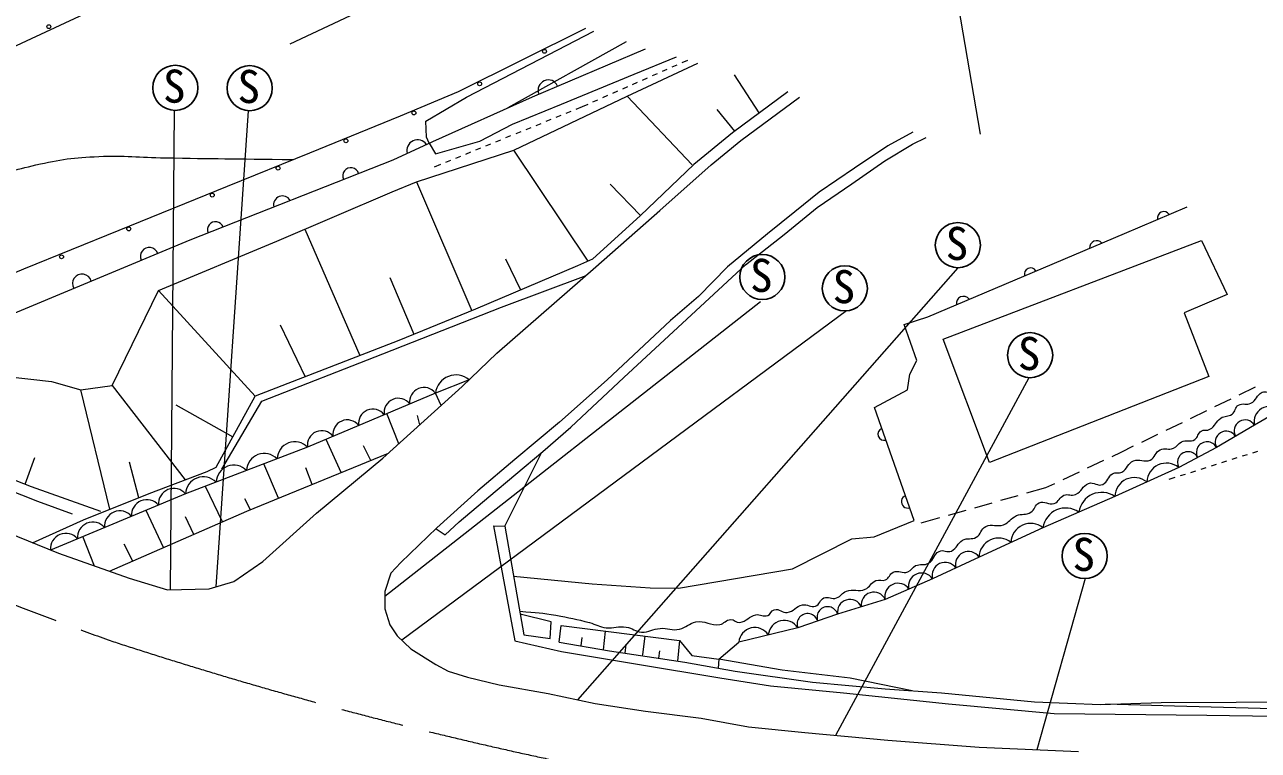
# Model space of a CAD drawing. Units: millimetres, scale not verified. Extents: x 40000 to 680000, y 20000 to 380000.
# Drawn here: x 336036 to 404368, y 271557 to 311766 of the extents above; entities that cross this region are included whole.
import ezdxf
from ezdxf.enums import TextEntityAlignment as Align

# ---------------------------------------------------------------- set-up
doc = ezdxf.new("R2010")
doc.units = ezdxf.units.MM
doc.header["$LTSCALE"] = 1000
doc.linetypes.add('CHAIN', pattern=[18.5, 12, -1.5, 3.5, -1.5])
for name, color, linetype, lineweight in [('M-BGD', 7, 'Continuous', 13), ('M-BMK', 2, 'CHAIN', 13), ('M-BMK-SRVR', 3, 'Continuous', 13)]:
    doc.layers.add(name, color=color, linetype=linetype, lineweight=lineweight)
doc.styles.add('ＭＳ ゴシック', font='')
doc.styles.get('ＭＳ ゴシック').set_extended_font_data('MS Gothic')

msp = doc.modelspace()

# ---------------------------------------------------------------- linework, layer by layer
at = {"layer": 'M-BGD'}
for p, q in [((350737, 310698), (356501, 313420)), ((360505, 307745), (367571, 311414)), ((369345, 310824), (362802, 307164)), ((371907, 309425), (372182, 309546)), ((372456, 309667), (372763, 309803)), ((370809, 308941), (371084, 309062)), ((371358, 309183), (371633, 309304)), ((376726, 306872), (375350, 308995)), ((369162, 308214), (369437, 308335)), ((369711, 308457), (369986, 308578)), ((370260, 308699), (370535, 308820)), ((367515, 307488), (367790, 307609)), ((368064, 307730), (368339, 307851)), ((368613, 307972), (368888, 308093)), ((373000, 304000), (369416, 307798)), ((344320, 307018), (344087, 280452)), ((348423, 307000), (346633, 280611)), ((366029, 306863), (366307, 306976)), ((366585, 307090), (366933, 307231)), ((366933, 307231), (367241, 307367)), ((375367, 305867), (374389, 307058)), ((364362, 306184), (364640, 306297)), ((364918, 306410), (365196, 306524)), ((365474, 306637), (365752, 306750)), ((362695, 305505), (362973, 305618)), ((363251, 305731), (363529, 305844)), ((363807, 305958), (364085, 306071)), ((361029, 304826), (361306, 304939)), ((361584, 305052), (361862, 305165)), ((362140, 305278), (362418, 305392)), ((367248, 298671), (363132, 304821)), ((359362, 304146), (359639, 304260)), ((359917, 304373), (360195, 304486)), ((360473, 304599), (360751, 304712)), ((358735, 303891), (359084, 304033)), ((357735, 303051), (360799, 295918)), ((370148, 301186), (368465, 302927)), ((351557, 300427), (354595, 293427)), ((324437, 291197), (345207, 299846)), ((362671, 298795), (363508, 297065)), ((387730, 298301), (366665, 274358)), ((356270, 297754), (357601, 294611)), ((343448, 297032), (348810, 291181)), ((376796, 296411), (355993, 280078)), ((381553, 295909), (356921, 277664)), ((350179, 295138), (351572, 292253)), ((391663, 292206), (380948, 272384)), ((340749, 284915), (339153, 291532)), ((340876, 291777), (344931, 286543)), ((359111, 290667), (358787, 291348)), ((403309, 291257), (404209, 291694)), ((344411, 290700), (347567, 288936)), ((401959, 290603), (402859, 291039)), ((356753, 288536), (356101, 290212)), ((357922, 289592), (357789, 290117)), ((399260, 289294), (400160, 289730)), ((400610, 289948), (401510, 290385)), ((397910, 288639), (398810, 289076)), ((353572, 286951), (352733, 288788)), ((355203, 287620), (354812, 288431)), ((396766, 288084), (397461, 288421)), ((336072, 286307), (336599, 287777)), ((396264, 287847), (396766, 288084)), ((402913, 287685), (403199, 287776)), ((403485, 287867), (403770, 287958)), ((404056, 288048), (404342, 288139)), ((342360, 285557), (341836, 287522)), ((350089, 285522), (349289, 287426)), ((351967, 286292), (351602, 287205)), ((394908, 287206), (395812, 287633)), ((400625, 286958), (400911, 287049)), ((401197, 287140), (401483, 287231)), ((401769, 287322), (402055, 287413)), ((402341, 287503), (402627, 287594)), ((392597, 286114), (393099, 286351)), ((393552, 286565), (394456, 286992)), ((399439, 286581), (399768, 286686)), ((400054, 286777), (400339, 286868)), ((346987, 284213), (346048, 286183)), ((390103, 285411), (391066, 285682)), ((391547, 285818), (392597, 286114)), ((348546, 284889), (348228, 285493)), ((388660, 285003), (389622, 285275)), ((343726, 282788), (342766, 284854)), ((345403, 283521), (344942, 284487)), ((385684, 284164), (386735, 284461)), ((387216, 284596), (388178, 284868)), ((339911, 281770), (339264, 283398)), ((342024, 282044), (341554, 282973)), ((394770, 281070), (392102, 271592)), ((368103, 277128), (368217, 278164)), ((366852, 277340), (366911, 277816)), ((374491, 276606), (375593, 277557)), ((369297, 276942), (369355, 277416)), ((371170, 276658), (371210, 277068))]:
    msp.add_line(p, q, dxfattribs=at)
for points in [[(309796, 298758), (328152, 307163), (345977, 315466)], [(321901, 292307), (329531, 295530), (335988, 298233), (341263, 300377), (347263, 302815), (351839, 304671), (356859, 306721), (360075, 308063), (367125, 311567)], [(345207, 299846), (356445, 304269), (358639, 305294), (364163, 307776), (370423, 310434)], [(327821, 289628), (329763, 290826), (331401, 291617), (335075, 292267), (337514, 291993), (339153, 291532), (340876, 291777), (343448, 297032), (350012, 299764), (356398, 302504), (357735, 303051), (363132, 304821), (369416, 307798), (373318, 309638)], [(358446, 305204), (358799, 304600), (361243, 305315), (363049, 306257), (365780, 307354), (369802, 309016), (372140, 309985)], [(378312, 308045), (375237, 305771), (373108, 304017), (370148, 301186), (367487, 298781), (366651, 298399), (361000, 296000), (356769, 294271), (348810, 291181)], [(352209, 284690), (355876, 287744), (360271, 291714), (362194, 293559), (365374, 296335), (367682, 298341), (371214, 301477), (374068, 304002), (375697, 305348), (378961, 307746)], [(358446, 305204), (358288, 305541), (358249, 306411), (360505, 307745)], [(385224, 305812), (383839, 305059), (381993, 303816), (380043, 302488), (378687, 301395), (377180, 300171), (374957, 298353), (373359, 296706), (371808, 295366), (368293, 292079), (365665, 289734), (363187, 287665), (361144, 285932), (358874, 283879), (356863, 281969), (356317, 281375), (355994, 280359), (355989, 279395), (356255, 278508), (356670, 277901), (357429, 277186), (358808, 276322), (359490, 275951), (360570, 275618), (362315, 275186), (365041, 274699), (367634, 274156), (370419, 273727), (373508, 273332), (376126, 272861), (379253, 272541), (383850, 272117), (388898, 271740), (394417, 271486)], [(358832, 283839), (359330, 283492), (360109, 284212), (361749, 285604), (364730, 288108), (366290, 289459), (369223, 292212), (373718, 296368), (375969, 298467), (378097, 300146), (379936, 301642), (381848, 302944), (383676, 304229), (385205, 305154), (385970, 305520)], [(292903, 305190), (299858, 300723), (303371, 298741), (308533, 295821), (310756, 294665), (313737, 293274), (316590, 291811), (319299, 290399), (323919, 288339), (329494, 285869), (335039, 283648), (337903, 282474), (341821, 281099), (343940, 280449), (346257, 280497), (347621, 280912), (349234, 282014), (352209, 284690)], [(363117, 281200), (367465, 280784), (370686, 280558), (372249, 280548), (378569, 281622), (381856, 283280), (383099, 283393), (385313, 284297), (383111, 290550), (384938, 291530), (385070, 292406), (385446, 293150), (384750, 295156), (386059, 295580), (392463, 298292), (396956, 300195), (400422, 301673)], [(346949, 287145), (349181, 290903), (355868, 293521), (362452, 296111), (367137, 297867)], [(360662, 292090), (358787, 291348), (351704, 288353), (344951, 285763), (337470, 282652)], [(346150, 287005), (346634, 287250), (348810, 291181)], [(406917, 291175), (404157, 289573), (402057, 288330), (399957, 287228), (396415, 285627), (392441, 283894), (388900, 282265), (386328, 281059), (383701, 279920), (381063, 279110), (378859, 278347), (375593, 277557)], [(324430, 290430), (327598, 289015), (334068, 286425), (336743, 285370), (338664, 284663)], [(324854, 290929), (327971, 289562), (331102, 288249), (336404, 286177), (340244, 284808)], [(340735, 281480), (348333, 284801), (356184, 288023)], [(362000, 284000), (362625, 283969), (364655, 288045)], [(336468, 283062), (339298, 284337), (342932, 285785), (346150, 287005)], [(362000, 284000), (363182, 277629), (365775, 277027), (369985, 276339), (374534, 275576), (377345, 275134), (381395, 274738), (387216, 274126), (393069, 273602), (401517, 273508), (409086, 273393)], [(362625, 283969), (363693, 277955), (365150, 277755), (365206, 278675), (363489, 279105)], [(365648, 277543), (365751, 278472), (372315, 277652), (372191, 276503)], [(365648, 277543), (368436, 277072), (372599, 276441), (375397, 275942), (379673, 275330), (383694, 274972), (386812, 274736), (391964, 274237), (395627, 274105), (398990, 274215), (403134, 274234), (407542, 274263)], [(370256, 276796), (370279, 276863), (370397, 277892)], [(372315, 277652), (372993, 276805), (374491, 276606)], [(385200, 274858), (381762, 275560), (378000, 276000), (374491, 276606), (374441, 276112)], [(415688, 274363), (411595, 274030), (405831, 273832), (399719, 274011), (395904, 274114)]]:
    msp.add_lwpolyline(points, dxfattribs=at)
msp.add_lwpolyline([(386913, 294347), (401219, 299799), (402650, 296813), (400259, 295797), (401625, 292274), (389477, 287501)], close=True, dxfattribs=at)
for centre in [(337374, 311654), (364829, 310291), (361236, 308487), (357595, 306876), (353831, 305332), (350072, 303813), (346428, 302324), (341803, 300450), (338079, 298903)]:
    msp.add_circle(centre, 108, dxfattribs=at)
at = {"layer": 'M-BGD', "lineweight": 25}
for centre in [(344377, 308267), (348502, 308248), (387727, 299551), (376894, 297782), (381466, 297156), (391728, 293454), (394753, 282320)]:
    msp.add_circle(centre, 1250, dxfattribs=at)
at = {"layer": 'M-BGD'}
for centre, radius, start, end in [((365041, 308138), 565, 23.9968, 202.01074), ((357805, 304790), 599, 34.95097, 195.1286), ((354104, 303387), 451, 16.83484, 206.13142), ((350314, 301787), 490, 29.0075, 193.95876), ((399133, 301062), 351, 32.42044, 193.7887), ((346608, 300400), 446, 21.26279, 201.70347), ((342939, 298928), 494, 19.78091, 205.43819), ((395415, 299407), 391, 41.58566, 184.31772), ((339210, 297418), 529, 15.61601, 209.60309), ((391753, 297943), 343, 30.38556, 195.52261), ((388029, 296328), 385, 34.86992, 191.03825), ((359926, 291210), 1147, 50.0665, 173.09845), ((358154, 290871), 793, 36.99635, 188.84796), ((355321, 289673), 793, 36.99635, 188.84796), ((356737, 290272), 793, 36.99635, 188.84796), ((404963, 289775), 830, 46.21849, 194.02654), ((353904, 289074), 793, 36.99635, 188.84796), ((403638, 289254), 610, 31.58563, 209.65935), ((352488, 288475), 793, 36.99635, 188.84796), ((383638, 289076), 341, 110.65529, 288.14122), ((402587, 288632), 610, 31.58563, 209.65935), ((350997, 287673), 981, 43.84321, 178.12468), ((401529, 288061), 593, 27.00816, 208.36056), ((349309, 287026), 981, 43.84321, 178.12468), ((400479, 287510), 593, 27.00816, 208.36056), ((347620, 286378), 981, 43.84321, 178.12468), ((399272, 286384), 1087, 50.93623, 177.72185), ((345932, 285731), 981, 43.84321, 178.12468), ((397501, 285584), 1087, 50.93623, 177.72185), ((344298, 285223), 847, 39.53784, 185.6184), ((384947, 285332), 352, 109.24625, 289.55026), ((395693, 284571), 1279, 55.62819, 171.48804), ((342802, 284601), 847, 39.53784, 185.6184), ((393706, 283705), 1279, 55.62819, 171.48804), ((341306, 283979), 847, 39.53784, 185.6184), ((338313, 282735), 847, 39.53784, 185.6184), ((339809, 283357), 847, 39.53784, 185.6184), ((391761, 283040), 1092, 51.46887, 177.94605), ((389990, 282226), 1092, 51.46887, 177.94605), ((388308, 281855), 720, 34.7165, 195.52392), ((387022, 281252), 720, 34.7165, 195.52392), ((385722, 280657), 727, 33.52526, 193.36671), ((383070, 279625), 696, 25.03016, 189.11778), ((384408, 280088), 727, 33.52526, 193.36671), ((380507, 278935), 583, 17.45234, 200.73465), ((381751, 279220), 696, 25.03016, 189.11778), ((379405, 278553), 583, 17.45234, 200.73465), ((376477, 277474), 888, 32.52278, 174.66245), ((378111, 277869), 888, 32.52278, 174.66245)]:
    msp.add_arc(centre, radius, start, end, dxfattribs=at)
for points, knots in [([(318725, 293850), (320598, 294425), (321127, 294577), (322626, 295152), (323826, 295612), (324551, 295774), (325659, 296424), (326679, 297022), (327130, 297541), (328014, 298326), (328938, 299148), (329326, 299748), (330266, 300551), (331523, 301625), (332245, 302243), (333704, 303020), (334778, 303593), (335480, 303711), (336663, 303992), (337996, 304308), (338770, 304407), (340139, 304463), (341576, 304522), (342383, 304414), (343821, 304388), (346594, 304337), (347468, 304333), (350921, 304298)], [0, 0, 0, 0, 1, 1, 1, 2, 2, 2, 3, 3, 3, 4, 4, 4, 5, 5, 5, 6, 6, 6, 7, 7, 7, 8, 8, 8, 9, 9, 9, 9]), ([(363461, 279263), (364410, 279190), (364689, 279170), (365466, 279041), (366198, 278918), (366604, 278823), (367321, 278636), (367686, 278540), (367869, 278387), (368245, 278353), (368677, 278313), (368925, 278445), (369356, 278391), (369702, 278347), (369855, 278124), (370204, 278108), (370612, 278089), (370822, 278285), (371230, 278315), (371649, 278347), (371893, 278180), (372304, 278268), (372682, 278350), (372830, 278592), (373208, 278673), (373718, 278783), (374022, 278446), (374536, 278532), (374791, 278575), (374881, 278791), (375139, 278805), (375347, 278816), (375441, 278616), (375647, 278645), (376027, 278698), (376157, 278990), (376533, 279069), (376785, 279122), (376948, 278938), (377192, 279022), (377374, 279084), (377373, 279301), (377559, 279351), (377835, 279427), (377991, 279168), (378275, 279201), (378641, 279242), (378761, 279544), (379123, 279615), (379398, 279669), (379572, 279461), (379839, 279549), (380078, 279628), (380069, 279901), (380300, 280001), (380553, 280111), (380747, 279907), (381006, 280001), (381250, 280090), (381312, 280281), (381553, 280378), (381934, 280531), (382221, 280321), (382598, 280482), (382870, 280597), (382907, 280856), (383182, 280962), (383379, 281038), (383528, 280921), (383719, 281009), (383929, 281106), (383933, 281326), (384143, 281423), (384430, 281557), (384662, 281326), (384953, 281452), (385150, 281537), (385191, 281700), (385386, 281791), (385645, 281912), (385857, 281785), (386106, 281925), (386404, 282093), (386384, 282421), (386686, 282582), (386923, 282708), (387131, 282485), (387373, 282601), (387676, 282745), (387694, 283037), (387986, 283203), (388247, 283352), (388478, 283214), (388739, 283364), (389013, 283520), (388995, 283823), (389276, 283966), (389615, 284139), (389890, 283918), (390246, 284051), (390570, 284173), (390653, 284424), (390971, 284560), (391267, 284686), (391499, 284579), (391772, 284748), (392000, 284889), (391983, 285147), (392224, 285266), (392517, 285412), (392754, 285126), (393062, 285238), (393320, 285331), (393347, 285583), (393599, 285690), (393833, 285790), (394016, 285634), (394249, 285737), (394585, 285886), (394620, 286219), (394965, 286349), (395254, 286459), (395478, 286155), (395756, 286293), (396036, 286432), (396026, 286723), (396293, 286886), (396468, 286993), (396631, 286872), (396811, 286971), (397121, 287141), (397131, 287474), (397461, 287602), (397797, 287732), (398054, 287493), (398384, 287640), (398666, 287766), (398647, 288089), (398930, 288214), (399194, 288331), (399399, 288184), (399664, 288299), (399866, 288386), (399910, 288549), (400107, 288647), (400371, 288779), (400602, 288620), (400851, 288779), (401044, 288902), (401009, 289123), (401200, 289250), (401362, 289358), (401522, 289245), (401689, 289344), (401980, 289517), (402013, 289775), (402292, 289966), (402505, 290111), (402706, 290031), (402914, 290183), (403110, 290326), (403062, 290569), (403272, 290691), (403506, 290827), (403719, 290660), (403959, 290785), (404261, 290943), (404274, 291249), (404581, 291398), (404786, 291497), (404965, 291307), (405165, 291416), (405400, 291545), (405414, 291778), (405655, 291897), (405793, 291965), (405865, 291990), (406031, 292019)], [0, 0, 0, 0, 1, 1, 1, 2, 2, 2, 3, 3, 3, 4, 4, 4, 5, 5, 5, 6, 6, 6, 7, 7, 7, 8, 8, 8, 9, 9, 9, 10, 10, 10, 11, 11, 11, 12, 12, 12, 13, 13, 13, 14, 14, 14, 15, 15, 15, 16, 16, 16, 17, 17, 17, 18, 18, 18, 19, 19, 19, 20, 20, 20, 21, 21, 21, 22, 22, 22, 23, 23, 23, 24, 24, 24, 25, 25, 25, 26, 26, 26, 27, 27, 27, 28, 28, 28, 29, 29, 29, 30, 30, 30, 31, 31, 31, 32, 32, 32, 33, 33, 33, 34, 34, 34, 35, 35, 35, 36, 36, 36, 37, 37, 37, 38, 38, 38, 39, 39, 39, 40, 40, 40, 41, 41, 41, 42, 42, 42, 43, 43, 43, 44, 44, 44, 45, 45, 45, 46, 46, 46, 47, 47, 47, 48, 48, 48, 49, 49, 49, 50, 50, 50, 51, 51, 51, 52, 52, 52, 53, 53, 53, 54, 54, 54, 55, 55, 55, 56, 56, 56, 57, 57, 57, 58, 58, 58, 59, 59, 59, 59])]:
    msp.add_open_spline(points, degree=3, knots=knots, dxfattribs=at)
at = {"layer": 'M-BMK'}
for centre, radius, start, end in [((456800, 594708), 337634, 246.47147, 249.88099), ((414410, 501761), 235908, 251.78357, 258.3921)]:
    msp.add_arc(centre, radius, start, end, dxfattribs=at)
at = {"layer": 'M-BMK-SRVR'}
msp.add_lwpolyline([(388979, 305696), (383325, 338751), (382284, 332459), (386575, 331194)], dxfattribs=at)

# ---------------------------------------------------------------- texts
at = {"layer": 'M-BGD', "style": 'ＭＳ ゴシック'}
for p in [(343698, 306893), (347824, 306874), (387048, 298177), (376215, 296408), (380788, 295782), (391049, 292080), (394074, 280947)]:
    msp.add_text('S', height=1833, dxfattribs=at).set_placement(p, align=Align.BOTTOM_LEFT)

doc.saveas('drawing.dxf')
